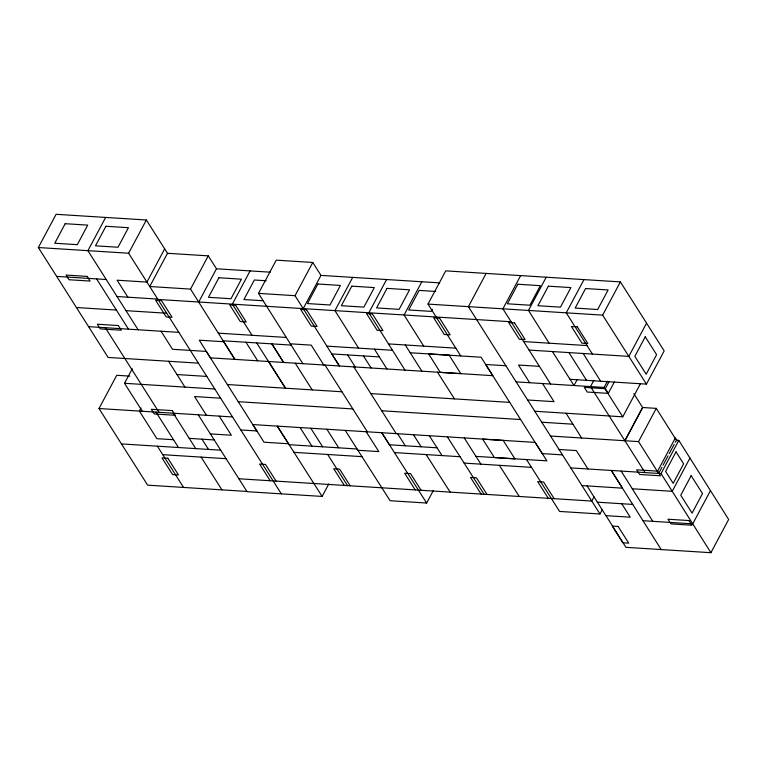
<?xml version="1.0" encoding="UTF-8"?>
<svg xmlns="http://www.w3.org/2000/svg" width="767" height="767" viewBox="0 0 767 767"><rect width="100%" height="100%" fill="white"/><g stroke="black" fill="none" stroke-linecap="round" stroke-linejoin="round"><path stroke-width="1.15" d="M198.385 363.155L108.118 357.451L38.35 247.53L56.096 214.3L146.363 220.004L167.848 253.858M105.645 217.435L87.908 250.665L138.127 329.781M281.345 493.852L128.616 253.235L146.363 220.004M164.675 248.853L146.928 282.083L117.102 280.204L127.888 297.193M246.897 491.436L147.657 485.166L99.01 408.523L116.747 375.293L129.805 376.118M142.269 411.256L124.522 383.289L132.279 368.754M190.523 289.092L208.26 255.862L167.484 253.283L149.738 286.513L190.523 289.092L234.875 359.378L223.168 340.797L291.144 345.092M141.032 407.958L139.373 411.074L156.899 438.686L173.534 439.731M198.72 302.006L216.467 268.786L208.26 255.862M250.1 270.904L232.363 304.135L251.988 335.275M302.86 363.673L258.498 293.387L276.245 260.157L312.773 262.467L320.98 275.391L439.673 282.889M379.339 356.914L331.756 353.913L339.388 365.984L295.036 295.688L312.773 262.467M303.233 308.612L320.98 275.391M352.695 277.395L334.949 310.616L358.592 348.132M386.587 279.533L368.85 312.763L405.005 370.125M421.831 281.757L404.084 314.988L423.71 346.128M198.25 414.794L247.06 491.685L322.13 496.431L328.784 483.967M460.737 355.946L427.996 304.096L445.742 270.866L620.388 281.901L664.184 350.902L646.437 384.123L570.034 379.301M432.339 309.331L431.236 311.383L408.706 309.964L419.137 290.415L435.742 291.46M486.125 273.416L468.388 306.647L599.995 513.986L602.21 509.834M520.63 275.602L502.903 308.842L550.639 384.056M546.219 277.213L528.473 310.443L549.105 343.185M345.217 430.402L390.106 500.726L426.644 503.037L433.297 490.573M583.984 279.6L566.238 312.831L592.421 354.076M646.437 384.123L602.641 315.132L620.388 281.901M577.311 379.301L573.984 385.533L552.422 351.545M593.84 380.346L590.513 386.578L624.884 440.737L642.621 407.507L633.82 393.634M640.512 383.586L622.766 416.817L604.118 387.431L607.445 381.199M614.357 381.947L608.26 393.366L605.297 388.706L609.18 381.429M646.562 323.147L628.825 356.377L529.067 350.068M594.013 496.911L591.788 501.062L238.853 478.761M658.661 473.45L638.547 441.6L656.284 408.37L642.679 407.507L624.932 440.737L645.057 472.587M657.626 471.139L636.6 469.816L639.563 474.485L660.588 475.808L657.626 471.139L675.363 437.919L677.146 440.718M659.217 472.414L661.988 467.218M663.1 465.138L668.086 455.799M669.198 453.719L674.183 444.371M675.296 442.3L676.408 440.22L678.805 440.373L728.65 519.47L710.904 552.7L625.939 547.331L605.968 515.654M710.904 552.7L661.058 473.603L678.805 440.373M689.955 458.072L672.218 491.302L632.296 488.771M710.472 490.621L692.726 523.851L642.995 520.707M38.35 247.53L128.616 253.235M216.467 268.786L270.233 272.18M266.207 280.751L254.347 280.003L243.916 299.542L262.889 300.741M56.662 276.379L106.22 279.514M258.498 293.387L295.036 295.688M427.996 304.096L602.641 315.132M117.006 296.503L157.714 299.082M157.944 299.437L511.09 321.747M76.432 307.529L116.363 310.06M125.989 310.664L166.707 313.233M523.679 341.583L587.023 345.581M218.346 333.156L286.331 337.451M388.476 343.904L455.828 348.16M88.569 326.646L178.836 332.351M290.348 343.817L311.258 345.14L323.77 364.996M326.876 346.128L392.483 350.27M410.192 352.753L481.11 357.23L492.826 375.677L210.407 357.834L199.276 340.184L223.753 341.737M539.402 366.358L518.492 365.034L529.642 382.723M505.904 365.754L485.664 364.478L542.231 453.604L562.479 454.879M516.133 381.87L604.118 387.431M605.297 388.706L584.272 387.373L587.234 392.042L608.26 393.366M176.985 374.545L206.812 376.424M527.638 399.99L554.033 401.659L542.537 383.538M227.358 384.535L341.948 391.774M370.806 393.596L509.719 402.378M124.522 383.289L214.789 388.994M534.781 411.256L622.766 416.817M220.637 398.198L194.55 396.549L206.457 415.311M238.249 401.687L352.839 408.936M381.698 410.757L520.611 419.53M541.751 422.224L572.949 424.199M550.514 436.03L638.547 441.6M99.01 408.523L232.545 416.96M252.765 424.563L535.174 442.406L546.89 460.852L475.962 456.375M559.047 449.481L576.333 450.574L587.963 468.982M240.79 429.951L256.897 430.968M437.017 447.794L389.435 444.783L381.745 432.713L426.644 503.037M210.388 433.911L231.346 435.234L219.218 416.117M288.517 443.757L264.04 442.214L252.832 424.563M189.238 438.369L214.223 439.951M357.096 448.992L289.121 444.697L277.261 426.107L322.13 496.431M357.911 450.267L378.831 451.59L366.127 431.725M394.439 452.578L460.056 456.72M570.734 467.889L661.058 473.603M294.01 452.348L361.986 456.643M464.131 463.095L531.483 467.352M121.474 443.92L220.723 450.191M162.777 454.687L226.112 458.685M581.971 485.597L622.488 488.157L611.309 470.459L661.173 549.556M632.737 504.427L597.34 502.193L587.091 485.914M599.995 513.986L559.603 511.436L526.507 459.567M503.181 440.421L482.596 439.088L494.389 457.535L514.973 458.867L503.152 440.383M499.365 465.329L519.288 496.489M447.353 436.854L484.054 494.255M429.299 435.714L442.003 455.579M426.155 454.582L450.152 492.117M327.643 454.476L347.566 485.636M397.603 433.71L405.292 445.79M310.788 428.226L322.648 446.816M300.05 427.545L311.91 446.135M568.941 352.59L586.554 380.346M554.158 498.684L543.573 482.002L537.686 481.628L548.28 498.32M437.487 372.177L454.438 398.888M405.254 344.958L421.898 371.199M464.256 437.928L480.909 464.16M486.987 494.447L476.403 477.755L470.516 477.39L481.11 494.073M363.443 355.917L371.103 367.987M413.461 434.716L421.121 446.787M353.855 366.894L396.213 433.623M421.112 490.276L410.518 473.594L404.64 473.22L415.225 489.912M324.997 365.073L367.355 431.802M295.228 363.194L312.198 389.895M326.876 429.242L338.678 447.832M350.212 485.799L339.618 469.116L333.741 468.742L344.335 485.425M268.603 361.506L285.554 388.207M285.41 388.207L256.696 342.916M256.83 430.968L206.342 351.42L172.508 349.282L161.051 331.229M276.082 481.11L265.497 464.428L259.62 464.064L270.205 480.746M168.558 361.267L184.962 387.105M201.999 439.175L208.499 449.424M96.584 278.9L128.492 329.168M173.275 413.212L195.738 448.618M201.136 457.113L221.922 489.854M105.3 327.71L158.999 412.31M156.008 412.119L178.471 447.525M157.379 446.193L183.562 487.428M347.614 354.91L355.246 366.981M656.284 408.37L675.775 439.223M583.179 353.491L600.657 381.237M621.136 471.082L652.813 521.33M566.036 413.231L581.645 438.005M621.749 503.737L630.225 517.188L605.863 515.645L597.397 502.193M374.43 349.129L386.942 368.985M283.617 362.455L271.882 343.875L283.589 362.455M245.958 342.235L257.702 360.816M65.195 223.696L54.754 243.244L77.294 244.673L87.726 225.124L65.195 223.696M105.913 226.275L95.472 245.823L118.003 247.242L128.444 227.694L105.913 226.275M218.902 277.759L208.471 297.308L231.001 298.727L241.432 279.188L218.902 277.759M317.893 284.011L307.452 303.559L329.983 304.988L340.423 285.439L317.893 284.011M351.785 286.158L341.353 305.707L363.884 307.126L374.325 287.577L351.785 286.158M387.028 288.382L376.587 307.931L399.128 309.35L409.559 289.811L387.028 288.382M517.821 284.241L507.38 303.79L529.911 305.218L540.351 285.669L517.821 284.241M548.367 286.177L537.926 305.726L560.466 307.145L570.897 287.596L548.367 286.177M585.585 288.526L575.145 308.075L597.685 309.494L608.116 289.955L585.585 288.526M645.258 336.799L634.827 356.348L646.178 374.238L656.61 354.69L645.258 336.799M676.034 451.859L665.603 471.398L673.186 483.354L683.618 463.805L676.034 451.859M691.163 475.693L680.732 495.233L692.083 513.123L702.514 493.574L691.163 475.693M449.155 355.179L428.619 353.913L440.239 372.359L460.775 373.625L449.155 355.179M87.131 276.398L66.106 275.075L69.068 279.744L90.094 281.067L87.131 276.398M161.501 300.597L155.624 300.223L166.218 316.915L172.096 317.279L161.501 300.597M235.632 305.285L229.755 304.911L240.339 321.594L246.226 321.967L235.632 305.285M306.522 309.763L300.645 309.389L311.239 326.08L317.116 326.445L306.522 309.763M372.407 313.924L366.53 313.559L377.124 330.241L383.001 330.615L372.407 313.924M439.577 318.171L433.7 317.797L444.285 334.489L450.171 334.853L439.577 318.171M514.552 322.907L508.665 322.543L519.259 339.225L525.136 339.589L514.552 322.907M577.283 326.876L571.405 326.502L581.99 343.185L587.877 343.558L577.283 326.876M118.329 325.553L97.304 324.22L100.266 328.89L121.291 330.213L118.329 325.553M172.326 410.623L151.3 409.3L154.263 413.959L175.288 415.292L172.326 410.623M167.868 458.263L161.99 457.889L172.575 474.572L178.452 474.946L167.868 458.263M688.996 520.563L667.971 519.23L670.933 523.899L691.959 525.232L688.996 520.563M618.135 526.459L612.258 526.085L622.842 542.777L628.719 543.141L618.135 526.459"/></g></svg>
